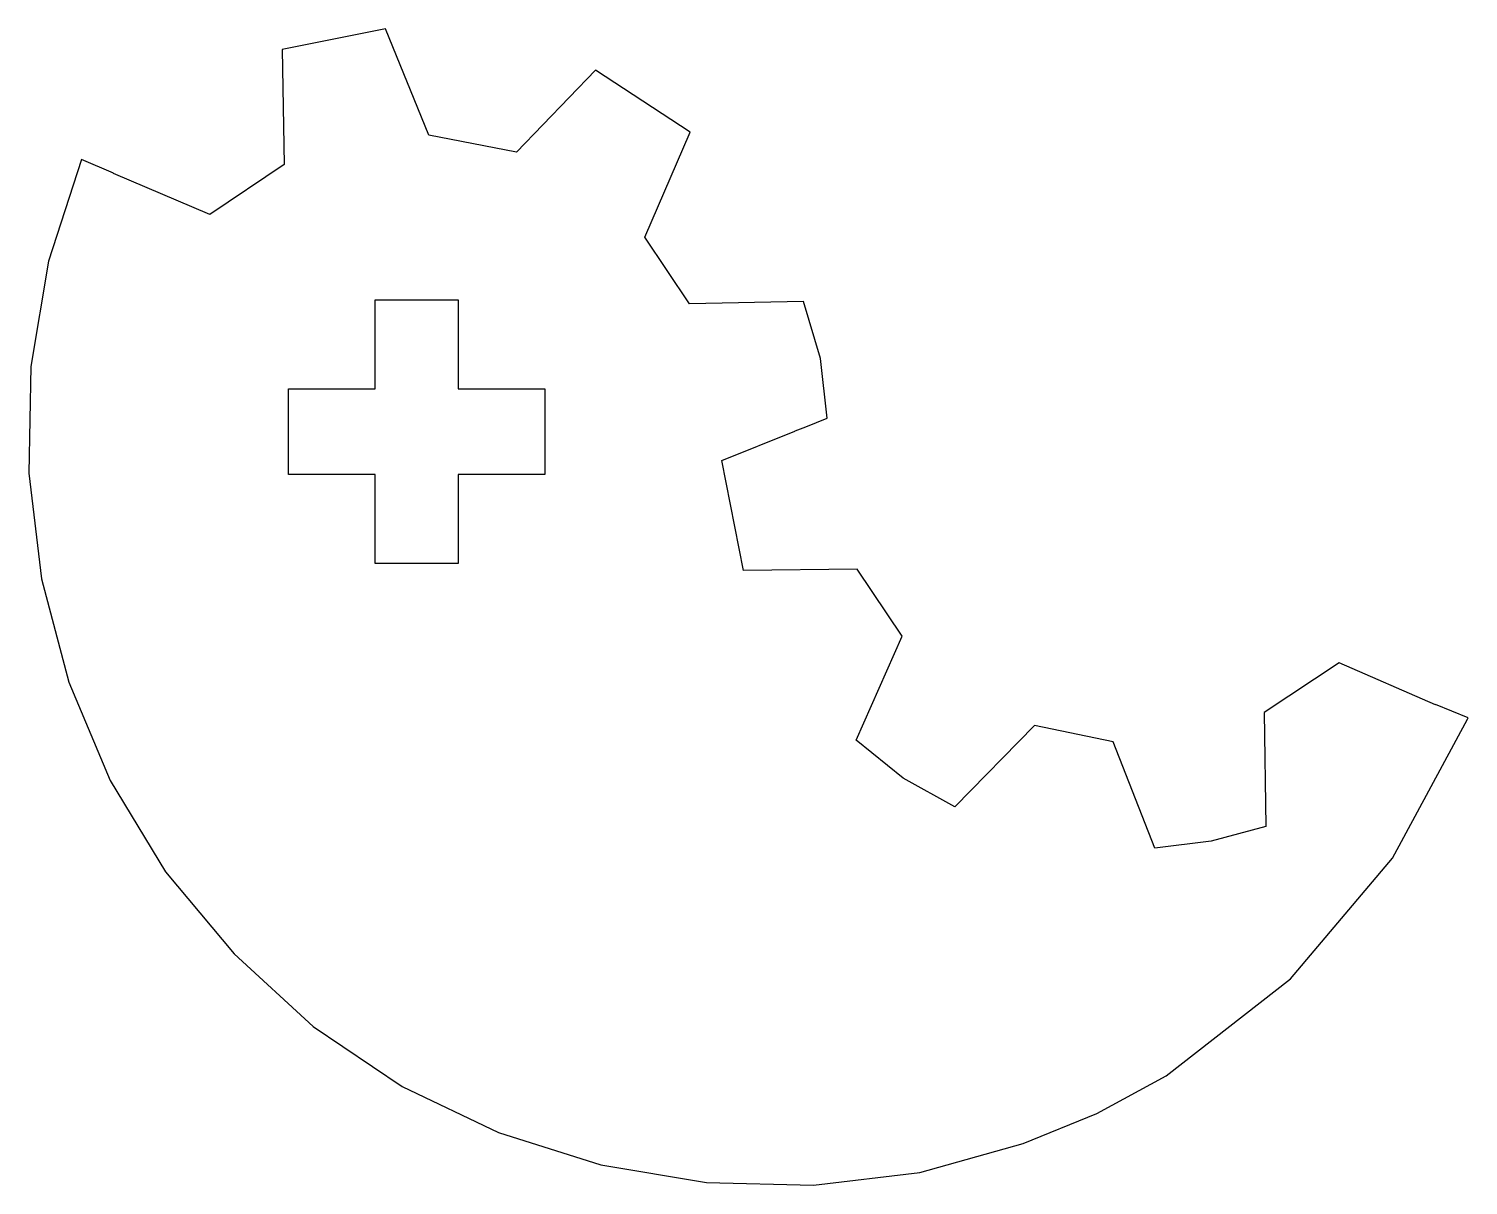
# Model space of a CAD drawing. Extents: x 67.6 to 93.1, y 164.8 to 185.3.
import ezdxf

# ---------------------------------------------------------------- set-up
doc = ezdxf.new("R2010")
doc.units = 0

msp = doc.modelspace()

# ---------------------------------------------------------------- linework, layer by layer
at = {"layer": 'Layer 1', "color": 7}
for points in [[(73.896856, 185.269879), (72.071647, 184.903495), (72.10627, 182.870029), (70.78904, 181.980679), (70.78851, 181.980679), (70.78851, 181.98015), (70.787981, 181.98015), (70.787981, 181.979621), (69.084212, 182.710325), (69.085243, 182.712918), (68.51577, 182.957347), (67.930257, 181.156607), (67.621849, 179.293626), (67.583911, 177.405636), (67.809804, 175.529867), (68.292893, 173.703551), (69.02654, 171.963918), (70.004108, 170.348198), (71.218961, 168.893624), (72.618622, 167.604905), (74.19194, 166.546972), (75.90164, 165.728571), (77.710445, 165.15845), (79.581081, 164.845354), (81.476272, 164.798032), (83.358743, 165.025229), (85.191217, 165.535693), (86.492398, 166.064742), (87.721402, 166.73522), (89.925612, 168.451729), (91.729297, 170.587751), (93.05791, 173.04582), (93.069796, 173.074759), (92.492571, 173.306269), (92.491536, 173.303168), (92.49102, 173.301607), (90.784693, 174.04629), (89.457644, 173.164691), (89.484, 171.148279), (88.519235, 170.88641), (87.519264, 170.764324), (86.78546, 172.649478), (85.388131, 172.937832), (83.982533, 171.497611), (83.06476, 172.005938), (82.235872, 172.675832), (83.048225, 174.517578), (82.253442, 175.704584), (80.236514, 175.678229), (79.852558, 177.627979), (81.148602, 178.14836), (81.155319, 178.150953), (81.342905, 178.224333), (81.342376, 178.224862), (81.341846, 178.224862), (81.341317, 178.225391), (81.720622, 178.375253), (81.60217, 179.432504), (81.301527, 180.443341), (79.284598, 180.399933), (78.489815, 181.578154), (79.293383, 183.436953), (77.616485, 184.536626), (76.219156, 183.088137), (74.665247, 183.38476), (73.896856, 185.269879)], [(73.713922, 180.471213), (75.187732, 180.471213), (75.187732, 178.896117), (76.718903, 178.896117), (76.718903, 177.379932), (75.187732, 177.379932), (75.187732, 175.804837), (73.713922, 175.804837), (73.713922, 177.379932), (72.183268, 177.379932), (72.183268, 178.896117), (73.713922, 178.896117), (73.713922, 180.471213)]]:
    msp.add_lwpolyline(points, dxfattribs=at)

doc.saveas('drawing.dxf')
